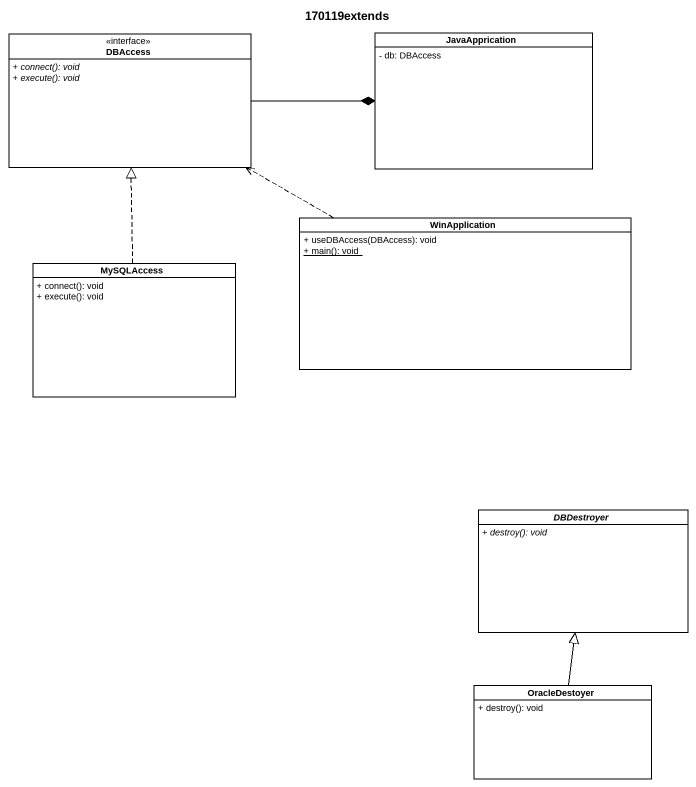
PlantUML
@startuml
title 170119extends
hide circle
hide empty members
skinparam classAttributeIconSize 0
class DBAccess <<interface>> {
  {abstract} + connect(): void
  {abstract} + execute(): void
}
class JavaApprication {
  - db: DBAccess
}
class WinApplication {
  + useDBAccess(DBAccess): void
  {static} + main(): void
}
class MySQLAccess {
  + connect(): void
  + execute(): void
}
abstract class DBDestroyer {
  {abstract} + destroy(): void
}
class OracleDestoyer {
  + destroy(): void
}
DBAccess -right-* JavaApprication
WinApplication .left.> DBAccess
MySQLAccess .up.|> DBAccess
OracleDestoyer -up-|> DBDestroyer
@enduml
